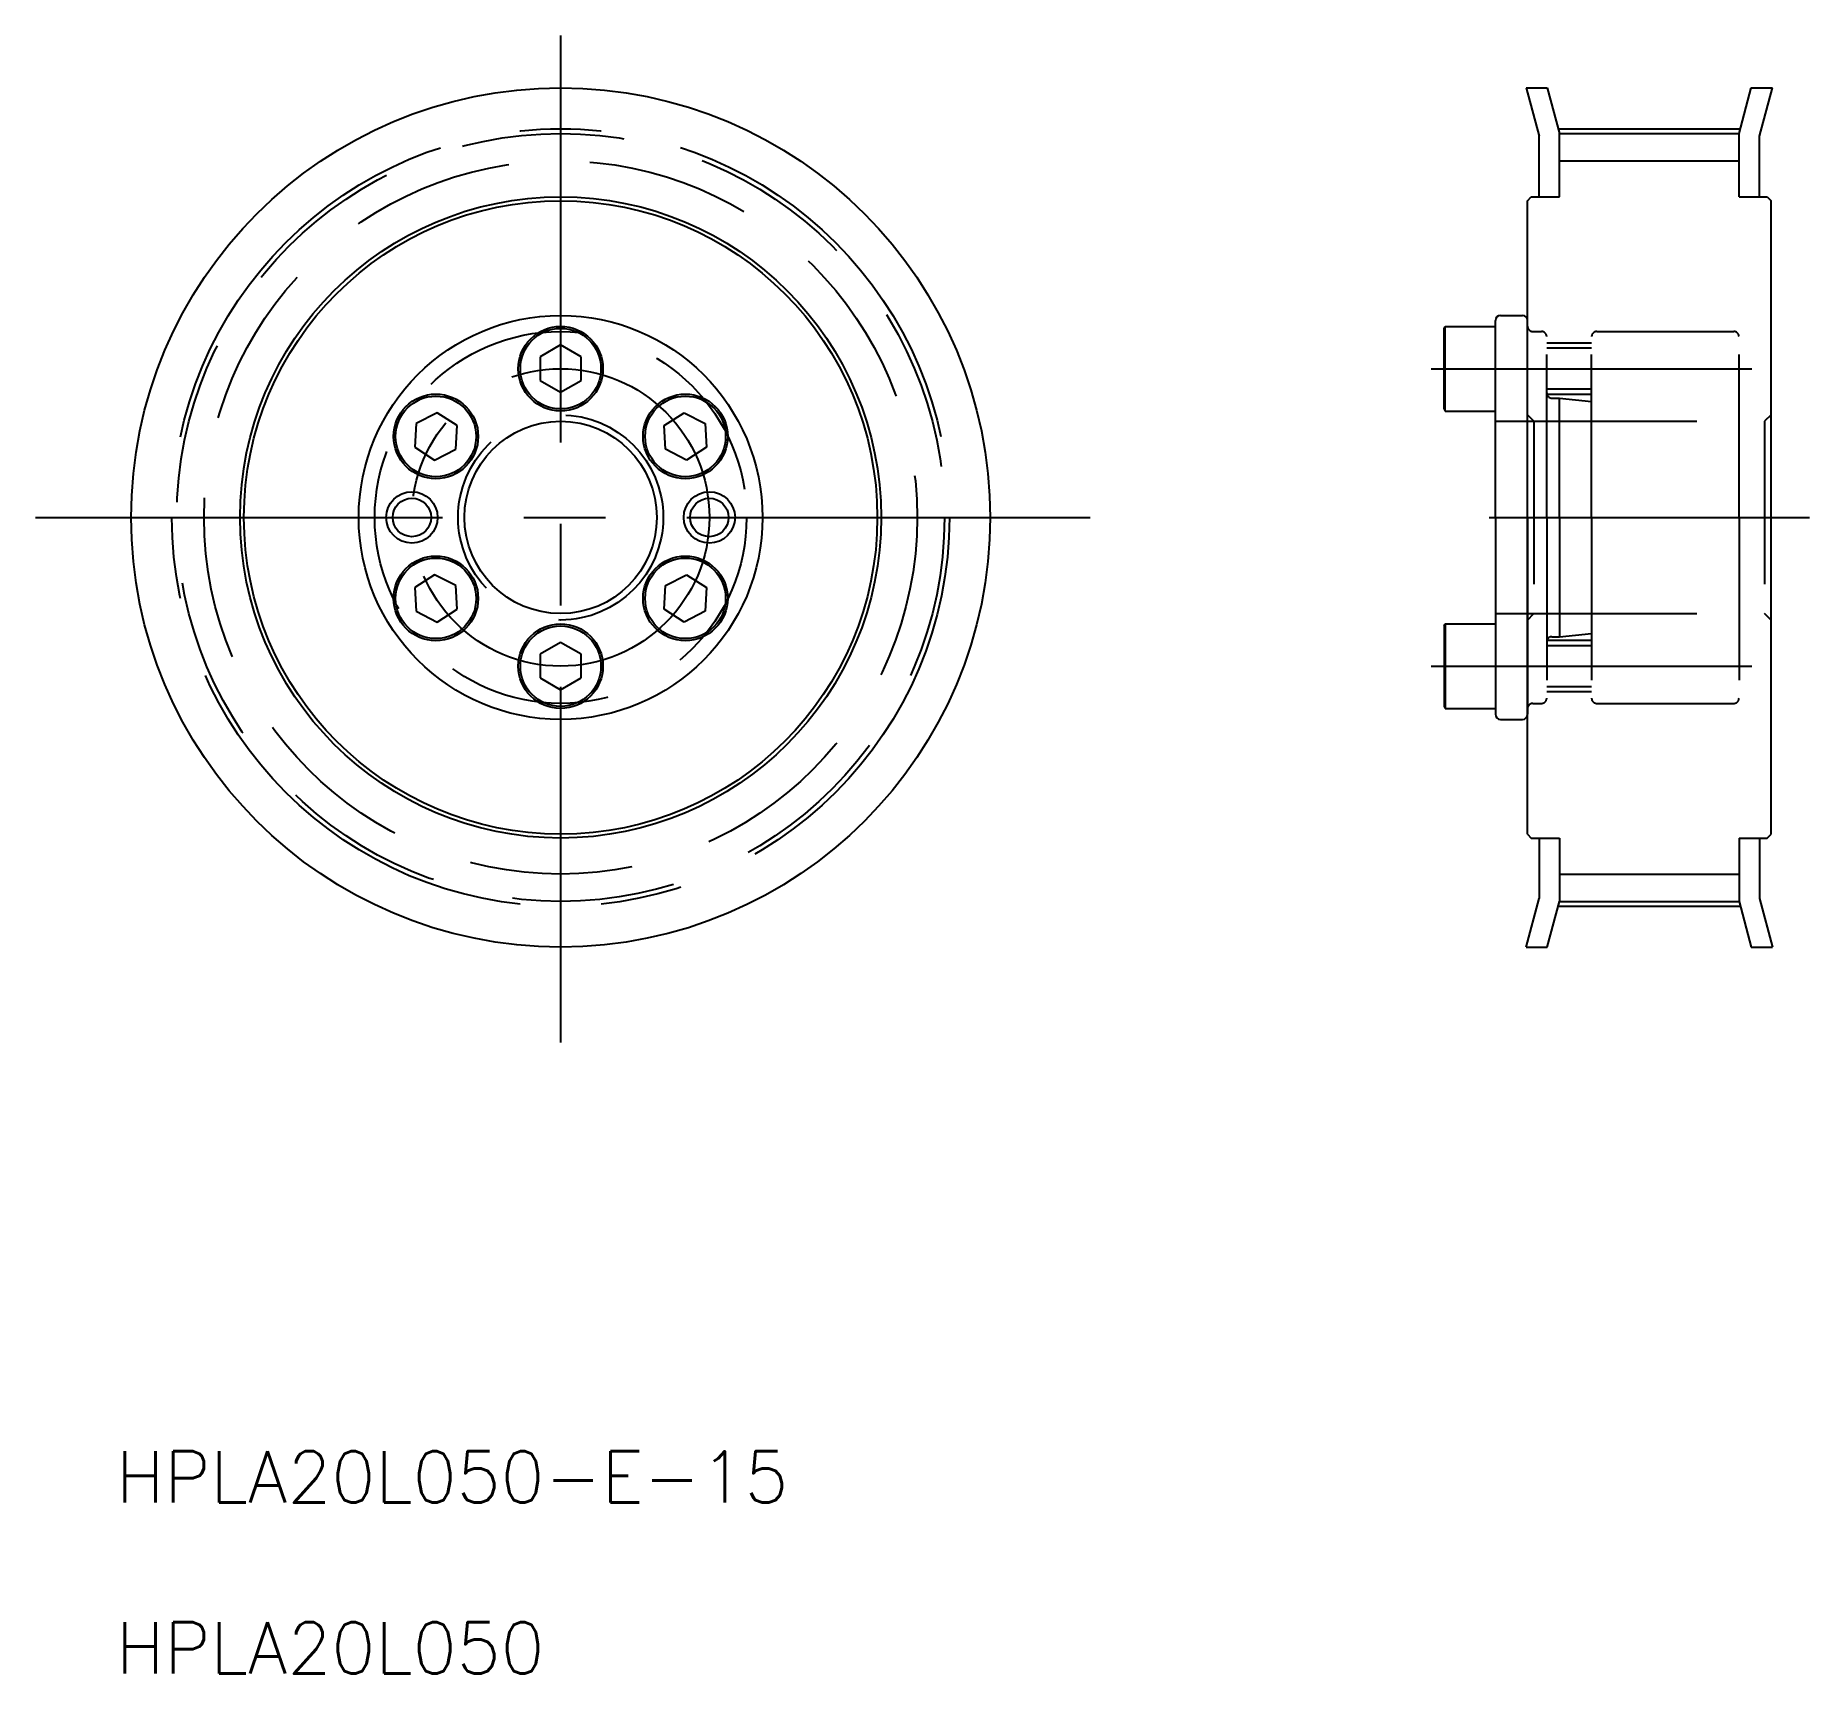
# Model space of a CAD drawing. Extents: x 9 to 147, y 12 to 140.
import ezdxf

# ---------------------------------------------------------------- set-up
doc = ezdxf.new("R2010")
doc.units = 0
doc.linetypes.add('CENTER', pattern=[50.8, 31.75, -6.35, 6.35, -6.35])
doc.linetypes.add('DASHED', pattern=[19.05, 12.7, -6.35])
doc.layers.get('0').update_dxf_attribs({"linetype": 'CONTINUOUS'})
doc.layers.add('CENTER', color=1, linetype='CENTER')
doc.styles.add('MISUMI', font='txt.shx')

# ---------------------------------------------------------------- blocks, each defined once
blk = doc.blocks.new('*U5')
at = {"color": 7, "linetype": 'CONTINUOUS', "style": 'MISUMI'}
for s, p in [('HPLA20L050-E-15', (15.05, 25.31)), ('HPLA20L050', (15.05, 11.98))]:
    blk.add_text(s, height=4, dxfattribs=at).set_placement(p)

msp = doc.modelspace()

# ---------------------------------------------------------------- linework, layer by layer
at = {"color": 7, "linetype": 'CONTINUOUS'}
for p, q in [((125.03, 135.64), (126.04, 131.87)), ((125.03, 135.64), (126.68, 135.64)), ((126.68, 135.64), (127.64, 132.08)), ((141.64, 132.08), (142.59, 135.64)), ((142.59, 135.64), (144.25, 135.64)), ((143.24, 131.87), (144.25, 135.64)), ((126.04, 127.14), (126.04, 131.87)), ((127.64, 132.08), (141.64, 132.08)), ((127.64, 127.14), (127.64, 132.08)), ((141.64, 127.14), (141.64, 132.08)), ((143.24, 127.14), (143.24, 131.87)), ((125.14, 126.84), (125.44, 127.14)), ((125.14, 77.44), (125.14, 126.84)), ((125.44, 127.14), (127.64, 127.14)), ((141.64, 127.14), (143.84, 127.14)), ((143.84, 127.14), (144.14, 126.84)), ((144.14, 77.44), (144.14, 126.84)), ((123.04, 117.89), (124.74, 117.89)), ((118.64, 116.88), (118.73, 117.04)), ((118.64, 110.61), (118.64, 116.88)), ((118.73, 110.44), (118.73, 117.04)), ((118.73, 117.04), (122.64, 117.04)), ((122.64, 102.14), (122.64, 117.49)), ((122.64, 110.44), (122.64, 117.04)), ((125.14, 102.14), (125.14, 117.49)), ((49.73, 115.59), (48.13, 114.67)), ((51.33, 114.67), (49.73, 115.59)), ((50.53, 115.13), (50.53, 115.13)), ((50.93, 114.9), (50.93, 114.9)), ((122.64, 111.74), (122.64, 115.74)), ((48.13, 114.67), (48.13, 112.82)), ((51.33, 112.82), (51.33, 114.67)), ((48.13, 112.82), (49.73, 111.9)), ((49.73, 111.9), (51.33, 112.82)), ((38.45, 109.47), (38.35, 107.62)), ((40.1, 110.31), (38.45, 109.47)), ((41.65, 109.3), (40.1, 110.31)), ((57.81, 109.3), (59.36, 110.31)), ((59.36, 110.31), (61.01, 109.47)), ((61.01, 109.47), (61.1, 107.62)), ((118.64, 110.61), (118.73, 110.44)), ((118.73, 110.44), (122.64, 110.44)), ((41.55, 107.46), (41.65, 109.3)), ((57.91, 107.46), (57.81, 109.3)), ((38.35, 107.62), (39.9, 106.62)), ((39.9, 106.62), (41.55, 107.46)), ((59.55, 106.62), (57.91, 107.46)), ((61.1, 107.62), (59.55, 106.62)), ((122.64, 102.14), (122.64, 86.79)), ((125.14, 102.14), (125.14, 86.79)), ((39.9, 97.67), (38.35, 96.67)), ((41.55, 96.83), (39.9, 97.67)), ((57.91, 96.83), (59.55, 97.67)), ((59.55, 97.67), (61.1, 96.67)), ((38.35, 96.67), (38.45, 94.82)), ((41.65, 94.99), (41.55, 96.83)), ((57.81, 94.99), (57.91, 96.83)), ((61.1, 96.67), (61.01, 94.82)), ((38.45, 94.82), (40.1, 93.98)), ((40.1, 93.98), (41.65, 94.99)), ((59.36, 93.98), (57.81, 94.99)), ((61.01, 94.82), (59.36, 93.98)), ((118.64, 93.68), (118.73, 93.84)), ((118.64, 93.68), (118.64, 87.41)), ((118.73, 93.84), (122.64, 93.84)), ((118.73, 93.84), (118.73, 87.24)), ((122.64, 93.84), (122.64, 87.24)), ((49.73, 92.39), (48.13, 91.47)), ((48.13, 91.47), (48.13, 89.62)), ((51.33, 91.47), (49.73, 92.39)), ((51.33, 89.62), (51.33, 91.47)), ((122.64, 92.54), (122.64, 88.54)), ((48.13, 89.62), (49.73, 88.7)), ((49.73, 88.7), (51.33, 89.62)), ((118.64, 87.41), (118.73, 87.24)), ((118.73, 87.24), (122.64, 87.24)), ((123.04, 86.39), (124.74, 86.39)), ((125.14, 77.44), (125.44, 77.14)), ((125.44, 77.14), (127.64, 77.14)), ((126.04, 77.14), (126.04, 72.42)), ((127.64, 77.14), (127.64, 72.2)), ((141.64, 77.14), (143.84, 77.14)), ((141.64, 77.14), (141.64, 72.2)), ((143.24, 77.14), (143.24, 72.42)), ((143.84, 77.14), (144.14, 77.44)), ((125.03, 68.64), (126.04, 72.42)), ((126.68, 68.64), (127.64, 72.2)), ((127.64, 72.2), (141.64, 72.2)), ((141.64, 72.2), (142.59, 68.64)), ((143.24, 72.42), (144.25, 68.64)), ((125.03, 68.64), (126.68, 68.64)), ((142.59, 68.64), (144.25, 68.64))]:
    msp.add_line(p, q, dxfattribs=at)
at = {"color": 3, "linetype": 'CONTINUOUS'}
for p, q in [((127.64, 129.95), (141.64, 129.95)), ((127.64, 74.33), (141.64, 74.33))]:
    msp.add_line(p, q, dxfattribs=at)
at = {"color": 3, "linetype": 'DASHED'}
for p, q in [((125.55, 116.64), (126.24, 116.64)), ((126.64, 102.14), (126.64, 116.24)), ((130.14, 102.14), (130.14, 116.24)), ((130.54, 116.64), (141.24, 116.64)), ((141.64, 102.14), (141.64, 116.24)), ((130.14, 115.74), (126.64, 115.74)), ((130.14, 115.34), (126.64, 115.34)), ((130.14, 112.14), (126.64, 112.14)), ((130.14, 111.74), (126.65, 111.74)), ((127.05, 111.44), (127.64, 111.44)), ((127.64, 111.44), (130.14, 111.19)), ((127.64, 102.14), (127.64, 111.44)), ((122.64, 109.64), (141.64, 109.64)), ((125.14, 110.14), (125.64, 109.64)), ((125.64, 109.64), (143.64, 109.64)), ((125.64, 109.64), (125.64, 94.64)), ((144.14, 110.14), (143.64, 109.64)), ((143.64, 109.64), (143.64, 94.64)), ((126.64, 102.14), (126.64, 88.04)), ((127.64, 102.14), (127.64, 92.84)), ((130.14, 102.14), (130.14, 88.04)), ((141.64, 102.14), (141.64, 88.04)), ((122.64, 94.64), (141.64, 94.64)), ((125.14, 94.14), (125.64, 94.64)), ((125.64, 94.64), (143.64, 94.64)), ((144.14, 94.14), (143.64, 94.64)), ((127.05, 92.84), (127.64, 92.84)), ((127.64, 92.84), (130.14, 93.09)), ((130.14, 92.14), (126.64, 92.14)), ((130.14, 92.54), (126.65, 92.54)), ((130.14, 88.94), (126.64, 88.94)), ((125.55, 87.64), (126.24, 87.64)), ((130.14, 88.54), (126.64, 88.54)), ((130.54, 87.64), (141.24, 87.64))]:
    msp.add_line(p, q, dxfattribs=at)
at = {"color": 7, "linetype": 'CONTINUOUS'}
for centre, radius in [((49.73, 102.14), 33.5), ((49.73, 102.14), 25), ((49.73, 102.14), 24.7), ((49.73, 102.14), 15.75), ((49.73, 113.74), 3.3), ((49.73, 113.74), 3.14), ((40, 108.46), 3.3), ((40, 108.46), 3.14), ((59.46, 108.46), 3.3), ((59.46, 108.46), 3.14), ((49.73, 102.14), 7.5), ((38.13, 102.14), 1.5), ((61.33, 102.14), 1.5), ((40, 95.83), 3.3), ((40, 95.83), 3.14), ((59.46, 95.83), 3.3), ((59.46, 95.83), 3.14), ((49.73, 90.54), 3.3), ((49.73, 90.54), 3.14)]:
    msp.add_circle(centre, radius, dxfattribs=at)
at = {"color": 3, "linetype": 'DASHED'}
for radius in [29.94, 27.81, 14.5, 8]:
    msp.add_circle((49.73, 102.14), radius, dxfattribs=at)
at = {"color": 3}
for centre in [(38.13, 102.14), (61.33, 102.14)]:
    msp.add_circle(centre, 2, dxfattribs=at)
at = {"color": 7, "linetype": 'CONTINUOUS'}
for centre, start, end in [((123.04, 117.49), 90, 180), ((124.74, 117.49), 0, 90), ((123.04, 86.79), 180, 270), ((124.74, 86.79), 270, 0)]:
    msp.add_arc(centre, 0.4, start, end, dxfattribs=at)
at = {"color": 3, "linetype": 'DASHED'}
for centre, radius, start, end in [((125.55, 117.05), 0.41, 180, 270), ((126.24, 116.24), 0.4, 0, 90), ((130.54, 116.24), 0.4, 90, 180), ((141.24, 116.24), 0.4, 0, 90), ((127.05, 111.85), 0.41, 180, 270), ((127.05, 92.43), 0.41, 90, 180), ((125.55, 87.23), 0.41, 90, 180), ((126.24, 88.04), 0.4, 270, 0), ((130.54, 88.04), 0.4, 180, 270), ((141.24, 88.04), 0.4, 270, 0)]:
    msp.add_arc(centre, radius, start, end, dxfattribs=at)
at = {"layer": 'CENTER', "color": 1, "linetype": 'CENTER'}
for p, q in [((49.73, 139.73), (49.73, 61.2)), ((127.54, 132.46), (141.74, 132.46)), ((117.64, 113.74), (142.64, 113.74)), ((8.77, 102.14), (91.02, 102.14)), ((122.14, 102.14), (147.14, 102.14)), ((117.64, 90.54), (142.64, 90.54)), ((127.54, 71.82), (141.74, 71.82))]:
    msp.add_line(p, q, dxfattribs=at)
for radius in [30.32, 11.6]:
    msp.add_circle((49.73, 102.14), radius, dxfattribs=at)

# ---------------------------------------------------------------- block references
at = {"color": 7, "linetype": 'CONTINUOUS'}
msp.add_blockref('*U5', (0, 0), dxfattribs=at)

doc.saveas('drawing.dxf')
